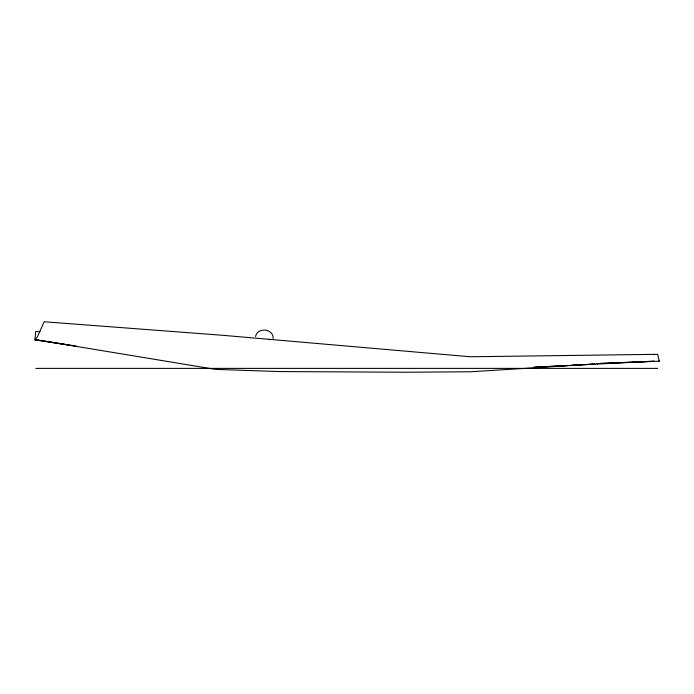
<?xml version="1.0" encoding="UTF-8"?>
<svg xmlns="http://www.w3.org/2000/svg" width="694" height="694" viewBox="0 0 694 694"><rect width="100%" height="100%" fill="white"/><g stroke="black" fill="none" stroke-linecap="round" stroke-linejoin="round"><path stroke-width="1.04" d="M255.583 336.564C257.274 326.874 273.731 328.505 273.141 338.533M269.133 339.722L270.46 339.245A1.761 1.206 87.1 0 1 270.643 339.409L270.842 339.704M40.07 331.784L35.767 331.394L34.874 339.921L37.563 336.599L44.13 321.764L222.401 335.271L470.263 356.768L657.634 354.322L659.3 361.218L596.918 363.595L620.358 362.606M569.297 365.382L533.981 367.247L654.433 361.201M571.44 365.27L582.136 364.697M585.346 364.532L594.984 364.02L470.61 371.767L406.736 372.236L278.893 371.55L215.322 369.364L35.455 339.644L65.08 344.311M622.492 362.511L636.346 361.93M640.605 361.748L653.392 361.21M35.767 368.393L657.634 368.393M34.874 339.921L76.548 346.219M67.197 344.64L69.313 344.97M71.43 345.308L73.547 345.638M658.719 360.984L659.3 361.218M653.783 354.434L654.381 354.721"/></g></svg>
